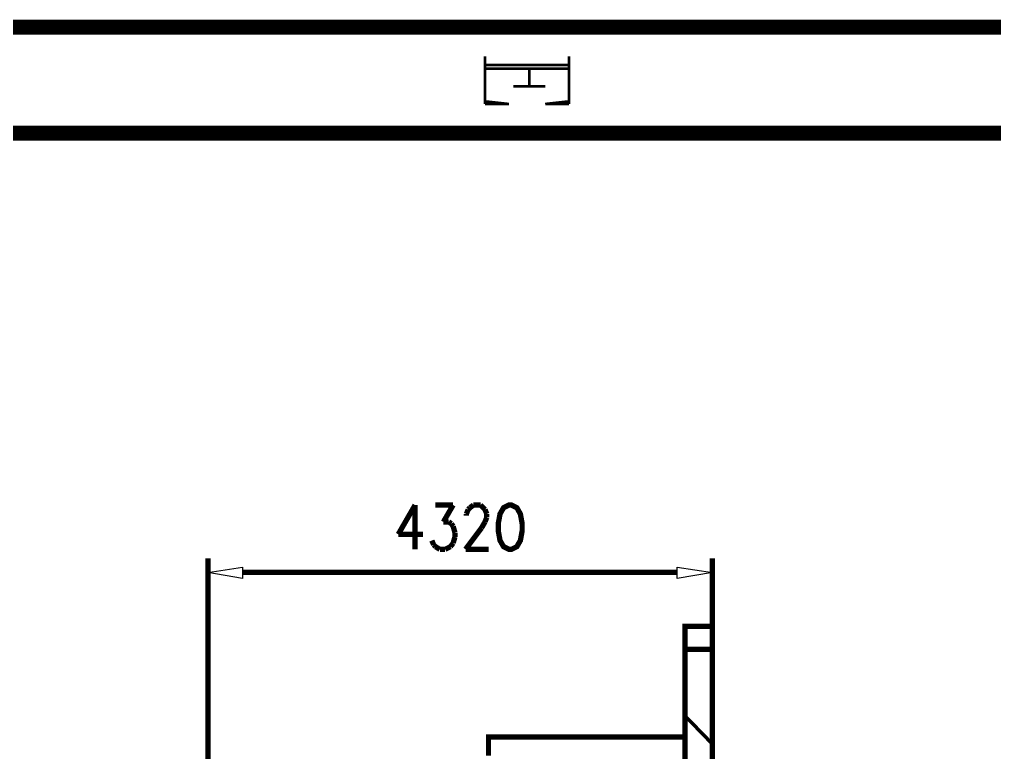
# Model space of a CAD drawing. Extents: x 0.1 to 11.6, y 0.3 to 16.2.
# Drawn here: x 7.912 to 9.748, y 14.854 to 16.234 of the extents above; entities that cross this region are included whole.
import ezdxf

# ---------------------------------------------------------------- set-up
doc = ezdxf.new("R2010")
doc.units = 0
doc.header["$MEASUREMENT"] = 0

msp = doc.modelspace()

# ---------------------------------------------------------------- linework, layer by layer
at = {"color": 0}
for points, const_width in [([(0.155003, 16.22), (11.57, 16.22)], 0.028333), ([(8.78836, 16.165), (8.78836, 16.075)], 0.005208), ([(8.94667, 16.165), (8.94667, 16.075)], 0.005208), ([(8.94667, 16.1483), (8.78836, 16.1483)], 0.005208), ([(8.94667, 16.1417), (8.78836, 16.1417)], 0.005208), ([(8.87169, 16.1417), (8.87169, 16.1083)], 0.005208), ([(8.90169, 16.1083), (8.84169, 16.1083)], 0.005208), ([(8.83333, 16.075), (8.78836, 16.08)], 0.005208), ([(8.78836, 16.075), (8.83333, 16.075)], 0.005208), ([(8.90169, 16.075), (8.94667, 16.08)], 0.005208), ([(8.94667, 16.075), (8.90169, 16.075)], 0.005208), ([(0.398329, 16.02), (11.315, 16.02)], 0.028333), ([(8.65668, 15.32), (8.625, 15.265)], 0.01), ([(8.65668, 15.32), (8.65668, 15.2367)], 0.01), ([(8.69499, 15.32), (8.72835, 15.32)], 0.01), ([(8.72835, 15.32), (8.71001, 15.2883)], 0.01), ([(8.75331, 15.3033), (8.75667, 15.3117)], 0.01), ([(8.75667, 15.3117), (8.75999, 15.315)], 0.01), ([(8.75999, 15.315), (8.76665, 15.32)], 0.01), ([(8.76665, 15.32), (8.78, 15.32)], 0.01), ([(8.78, 15.32), (8.785, 15.315)], 0.01), ([(8.785, 15.315), (8.78836, 15.3117)], 0.01), ([(8.78836, 15.3117), (8.79167, 15.3033)], 0.01), ([(8.75331, 15.3), (8.75331, 15.3033)], 0.01), ([(8.79167, 15.2967), (8.78836, 15.2883)], 0.01), ([(8.79167, 15.3033), (8.79167, 15.2967)], 0.01), ([(8.71001, 15.2883), (8.72, 15.2883)], 0.01), ([(8.72, 15.2883), (8.72499, 15.285)], 0.01), ([(8.72499, 15.285), (8.72835, 15.28)], 0.01), ([(8.72835, 15.28), (8.73167, 15.2683)], 0.01), ([(8.78168, 15.2767), (8.75168, 15.2367)], 0.01), ([(8.78836, 15.2883), (8.78168, 15.2767)], 0.01), ([(8.625, 15.265), (8.67165, 15.265)], 0.01), ([(8.73167, 15.26), (8.72835, 15.2483)], 0.01), ([(8.73167, 15.2683), (8.73167, 15.26)], 0.01), ([(8.69168, 15.245), (8.68832, 15.2533)], 0.01), ([(8.69499, 15.2417), (8.69168, 15.245)], 0.01), ([(8.70335, 15.2367), (8.69499, 15.2417)], 0.01), ([(8.71332, 15.2367), (8.70335, 15.2367)], 0.01), ([(8.72331, 15.2417), (8.71332, 15.2367)], 0.01), ([(8.72835, 15.2483), (8.72331, 15.2417)], 0.01), ([(8.75168, 15.2367), (8.79497, 15.2367)], 0.01), ([(8.26665, 14.6017), (8.26665, 15.22)], 0.01), ([(9.21669, 15.075), (9.21669, 15.22)], 0.01), ([(9.15001, 15.1933), (8.33165, 15.1933)], 0.01), ([(9.16499, 14.8367), (9.16499, 15.0483), (9.21669, 15.0483), (9.21669, 15.06), (9.21669, 15.0717), (9.21669, 15.0783), (9.21669, 15.085), (9.21669, 15.0883), (9.21669, 15.0917), (9.16499, 15.0917), (9.16499, 15.0883), (9.16499, 15.085), (9.16499, 15.0783), (9.16499, 15.0717), (9.16499, 15.06), (9.16499, 15.0483)], 0.01), ([(9.21669, 15.0483), (9.21669, 14.7517)], 0.01), ([(9.21669, 14.87), (9.16499, 14.9233)], 0.006667), ([(9.16499, 14.8833), (8.79497, 14.8833), (8.79497, 14.8817), (8.79497, 14.8783), (8.79497, 14.8733), (8.79497, 14.8683), (8.79497, 14.86), (8.79497, 14.8483)], 0.01)]:
    msp.add_lwpolyline(points, dxfattribs=dict(at, const_width=const_width))
for points, const_width in [([(0.155003, 16.22), (11.57, 16.22), (11.57, 0.310004), (0.155003, 0.310004), (0.155003, 16.22)], 0.005208), ([(8.83333, 15.32), (8.82335, 15.315), (8.81668, 15.3033), (8.81332, 15.285), (8.81332, 15.2717), (8.81668, 15.2533), (8.82335, 15.2417), (8.83333, 15.2367), (8.83832, 15.2367), (8.84831, 15.2417), (8.85499, 15.2533), (8.85835, 15.2717), (8.85835, 15.285), (8.85499, 15.3033), (8.84831, 15.315), (8.83832, 15.32), (8.83333, 15.32)], 0.01)]:
    msp.add_lwpolyline(points, close=True, dxfattribs=dict(at, const_width=const_width))
for points in [[(8.33165, 15.2033), (8.33165, 15.1817), (8.26665, 15.1933), (8.33165, 15.2033)], [(9.15001, 15.1817), (9.15001, 15.2033), (9.21669, 15.1933), (9.15001, 15.1817)]]:
    msp.add_lwpolyline(points, close=True, dxfattribs=at)

doc.saveas('drawing.dxf')
